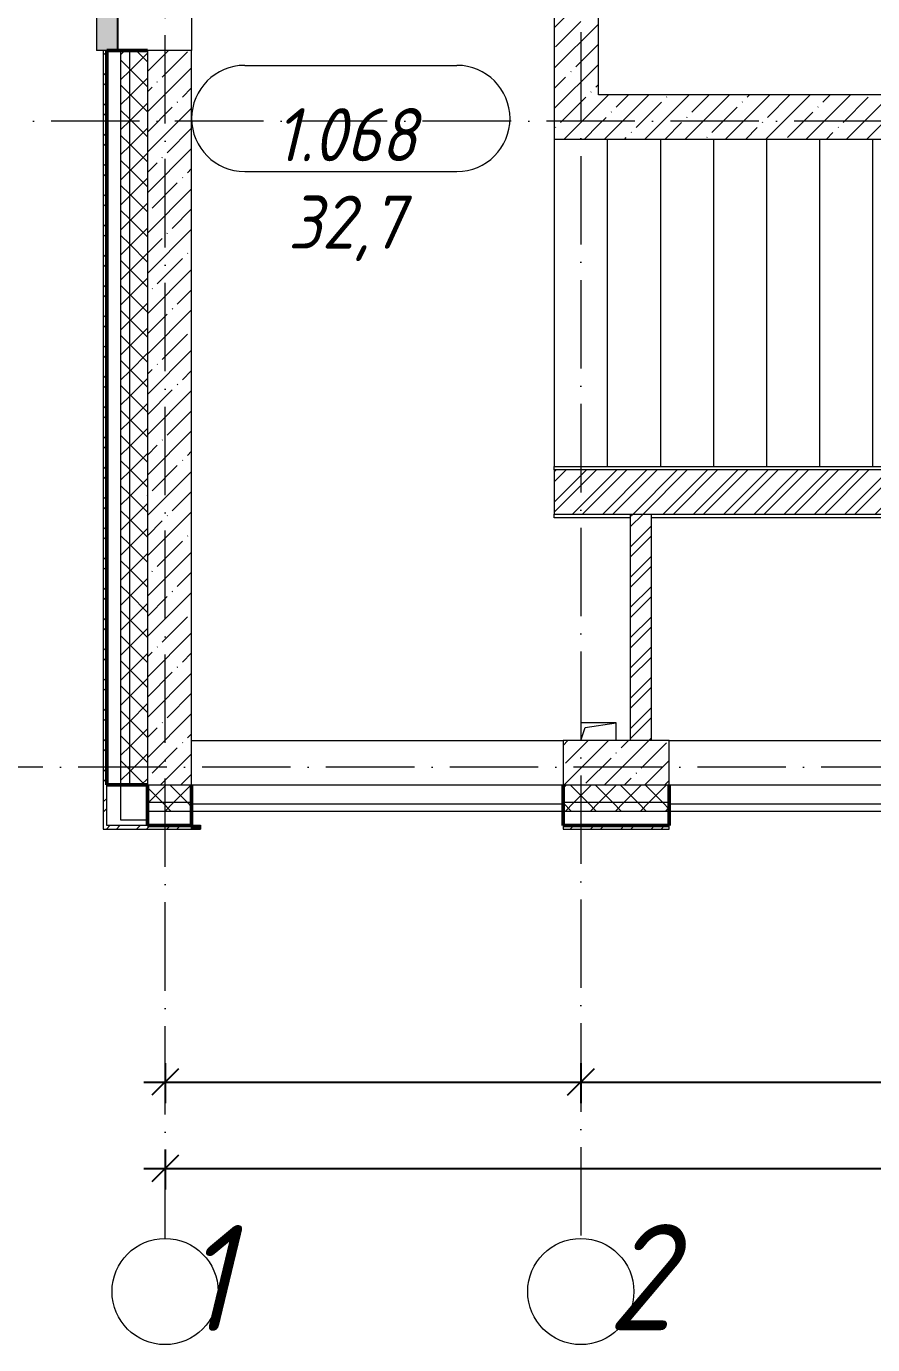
# Model space of a CAD drawing. Header units: millimetres. Extents: x -401725 to 250493, y 305116 to 802890.
# Drawn here: x -179649 to -174865, y 453933 to 461384 of the extents above; entities that cross this region are included whole.
import ezdxf

# ---------------------------------------------------------------- set-up
doc = ezdxf.new("R2010")
doc.units = ezdxf.units.MM
doc.linetypes.add('50_200_ШТРИХ_1Т_ш5_п1_п1_', pattern=[700, 500, -100, 0, -100])
for name, color, linetype, lineweight in [('A-____-____-DIMS', 7, 'Continuous', 9), ('A-FLOR-____-OTLN', 7, 'Continuous', 9), ('A-GENM-____-OTLN', 7, 'Continuous', 9), ('A-GLAZ-____-OTLN', 7, 'Continuous', 9), ('A-WALL-____-MCUT-1', 7, 'Continuous', 9), ('A-WALL-____-MCUT-2', 7, 'Continuous', 50), ('A-WALL-____-MCUT-3', 7, 'Continuous', 9), ('A-WALL-____-OTLN', 7, 'Continuous', 9), ('A-WALL-____-PATT-1', 7, 'Continuous', 9), ('A-WALL-FNSH-MCUT-1', 7, 'Continuous', 9), ('S-GRID-____-IDEN', 7, 'Continuous', 9), ('S-GRID-____-OTLN-1', 7, '50_200_ШТРИХ_1Т_ш5_п1_п1_', 9), ('S-STRS-____-OTLN-1', 7, 'Continuous', 9)]:
    doc.layers.add(name, color=color, linetype=linetype, lineweight=lineweight)
doc.layers.add('A-AREA-IDEN-1', color=7, linetype='Continuous', lineweight=9, true_color=0x000000)
doc.layers.add('A-GLAZ-____-OTLN-1', color=7, linetype='Continuous', lineweight=9, true_color=0xc0c0c0)
doc.styles.add('ISOCPEUR_I', font='isocpeui.ttf', dxfattribs={"width": 0.9, "height": 2.5})
doc.dimstyles.new('ISO-2_5_0_9К_БОЛЬШОЙ_ОСИ', dxfattribs={"dimscale": 304.8, "dimtxt": 248.995294, "dimasz": 0.492126, "dimexe": 0.393701, "dimexo": 0, "dimgap": 0, "dimtad": 1, "dimdec": 0, "dimzin": 0, "dimdsep": 46, "dimtxsty": 'ISOCPEUR_I', "dimblk1": 'OBLIQUE', "dimblk2": 'OBLIQUE', "dimsah": 1, "dimcen": 0.09, "dimdle": 0.393701, "dimazin": 0, "dimtfac": 1, "dimtdec": 4, "dimtix": 1, "dimtmove": 0, "dimatfit": 3, "dimfxl": 1, "dimtvp": 1, "dimtolj": 1, "dimtzin": 0, "dimarcsym": 2})
pattern_1 = [(45, (-176515.07, 459015.94), (-85.5366, 85.5366), []), (45, (-176458.04, 459015.94), (-85.5366, 85.5366), [])]
pattern_2 = [(45, (-176515.07, 459015.94), (-114.0493, 114.0493), []), (45, (-176401.02, 459015.94), (-114.0493, 114.0493), [201.612, -40.322, 3.353, -36.97])]
pattern_3 = [(45, (-176515.07, 459015.94), (-70.71068, 70.71068), []), (135, (-176515.07, 459015.94), (-70.71068, -70.71068), [])]

# ---------------------------------------------------------------- blocks, each defined once
blk = doc.blocks.new('AR_Отверстие прямоугольное _в плите_ - AR_Отверстие прямоугольное _в плите_-V189-АР1_План отверстий 1 этажа в осях 1-64_А-ГГ')
at = {"layer": 'A-GENM-____-OTLN'}
for p, q in [((100, 50), (-100, 50)), ((-100, 50), (-100, -50)), ((-100, -50), (-75, 25)), ((-75, 25), (100, 50)), ((100, -50), (100, 50))]:
    blk.add_line(p, q, dxfattribs=at)
blk = doc.blocks.new('Отлив_СКБ - Отлив витража_120_НВФ-31885689-АР1_План отверстий 1 этажа в осях 1-64_А-ГГ')
at = {"layer": 'A-GLAZ-____-OTLN-1'}
for points in [[(1800, 2), (1800, 120), (0, 120), (0, 2), (1264.5, 2)], [(1264.5, 0), (1800, 0), (1800, 2), (0, 2), (0, 0)]]:
    blk.add_hatch(color=256, dxfattribs=at).paths.add_polyline_path(points, flags=0)
at = {"layer": 'A-GLAZ-____-OTLN'}
for p, q in [((0, 83), (0, 120)), ((1800, 120), (0, 120)), ((1800, 120), (1800, 83)), ((0, 2), (1800, 2)), ((1800, 0), (0, 0))]:
    blk.add_line(p, q, dxfattribs=at)
blk = doc.blocks.new('Отлив_СКБ1 - Отлив в уровне цоколя _RAL 1019_-32318245-АР1_План отверстий 1 этажа в осях 1-64_А-ГГ')
at = {"layer": 'A-GLAZ-____-OTLN-1'}
h = blk.add_hatch(color=256, dxfattribs=at)
h.paths.add_polyline_path([(0, -2), (228, -2), (228, 0), (0, 0)], flags=0)
h.paths.add_polyline_path([(478, -2), (528.2, -2), (528.2, 0), (478, 0)], flags=0)
for points in [[(528.2, -15), (528.2, -2), (478, -2), (478, -15)], [(478, -22), (528.2, -22), (528.2, -15), (478, -15)]]:
    blk.add_hatch(color=256, dxfattribs=at).paths.add_polyline_path(points, flags=0)
at = {"layer": 'A-GLAZ-____-OTLN'}
for p, q in [((0, 0), (228, 0)), ((0, 0), (0, -2)), ((478, 0), (528.2, 0)), ((528.2, 0), (528.2, -2)), ((528.2, -2), (478, -2)), ((528.2, -15), (478, -15)), ((528.2, -15), (478, -15)), ((478, -22), (528.2, -22)), ((528.2, -2), (528.2, -15)), ((528.2, -15), (528.2, -22))]:
    blk.add_line(p, q, dxfattribs=at)
blk = doc.blocks.new('Ось сетки - Круг_Ø6_00__ISO-2_5_0_9K_-25732049-АР1_План отверстий 1 этажа в осях 1-64_А-ГГ')
at = {"layer": 'S-GRID-____-IDEN'}
blk.add_circle((0, 0), 3, dxfattribs=at)
blk = doc.blocks.new('_Oblique')
at = {"color": 0, "linetype": 'ByBlock', "lineweight": -2}
blk.add_line((-0.5, -0.5), (0.5, 0.5), dxfattribs=at)
blk = doc.blocks.new('*D13320')
at = {"layer": 'A-____-____-DIMS', "color": 0, "lineweight": -2, "transparency": 16777216}
for p, q in [((-178865.1, 455523.5), (-178865.1, 455297.4)), ((-176515.1, 455523.5), (-176515.1, 455297.4)), ((-178985.1, 455417.4), (-176395.1, 455417.4))]:
    blk.add_line(p, q, dxfattribs=at)
at = {"layer": 'Defpoints', "color": 0, "transparency": 16777216}
for p in [(-178865.1, 455523.5), (-176515.1, 455523.5), (-176515.1, 455417.4)]:
    blk.add_point(p, dxfattribs=at)
at = {"layer": 'A-____-____-DIMS', "color": 0, "lineweight": -2, "transparency": 16777216, "xscale": 150, "yscale": 150, "zscale": 150, "rotation": 180}
blk.add_blockref('_Oblique', (-178865.1, 455417.4), dxfattribs=at)
at = {"layer": 'A-____-____-DIMS', "color": 0, "lineweight": -2, "transparency": 16777216, "xscale": 150, "yscale": 150, "zscale": 150}
blk.add_blockref('_Oblique', (-176515.1, 455417.4), dxfattribs=at)
at = {"layer": 'A-____-____-DIMS', "color": 0, "transparency": 16777216, "insert": (-177690.1, 455418.7), "char_height": 2.5, "width": 758.478, "attachment_point": 5, "style": 'ISOCPEUR_I'}
blk.add_mtext('\\A1;2350', dxfattribs=at)
blk = doc.blocks.new('*D13321')
at = {"layer": 'A-____-____-DIMS', "color": 0, "lineweight": -2, "transparency": 16777216}
for p, q in [((-176515.1, 455523.5), (-176515.1, 455297.4)), ((-174565.1, 455523.5), (-174565.1, 455297.4)), ((-176635.1, 455417.4), (-174445.1, 455417.4))]:
    blk.add_line(p, q, dxfattribs=at)
at = {"layer": 'Defpoints', "color": 0, "transparency": 16777216}
for p in [(-176515.1, 455523.5), (-174565.1, 455523.5), (-174565.1, 455417.4)]:
    blk.add_point(p, dxfattribs=at)
at = {"layer": 'A-____-____-DIMS', "color": 0, "lineweight": -2, "transparency": 16777216, "xscale": 150, "yscale": 150, "zscale": 150, "rotation": 180}
blk.add_blockref('_Oblique', (-176515.1, 455417.4), dxfattribs=at)
at = {"layer": 'A-____-____-DIMS', "color": 0, "lineweight": -2, "transparency": 16777216, "xscale": 150, "yscale": 150, "zscale": 150}
blk.add_blockref('_Oblique', (-174565.1, 455417.4), dxfattribs=at)
at = {"layer": 'A-____-____-DIMS', "color": 0, "transparency": 16777216, "insert": (-175540.1, 455418.7), "char_height": 2.5, "width": 701.018, "attachment_point": 5, "style": 'ISOCPEUR_I'}
blk.add_mtext('\\A1;1950', dxfattribs=at)
blk = doc.blocks.new('*D13351')
at = {"layer": 'A-____-____-DIMS', "color": 0, "lineweight": -2, "transparency": 16777216}
for p, q in [((-178865.1, 455035.3), (-178865.1, 454809.2)), ((-75365.1, 455035.3), (-75365.1, 454809.2)), ((-178985.1, 454929.2), (-75245.1, 454929.2))]:
    blk.add_line(p, q, dxfattribs=at)
at = {"layer": 'Defpoints', "color": 0, "transparency": 16777216}
for p in [(-178865.1, 455035.3), (-75365.1, 455035.3), (-75365.1, 454929.2)]:
    blk.add_point(p, dxfattribs=at)
at = {"layer": 'A-____-____-DIMS', "color": 0, "lineweight": -2, "transparency": 16777216, "xscale": 150, "yscale": 150, "zscale": 150, "rotation": 180}
blk.add_blockref('_Oblique', (-178865.1, 454929.2), dxfattribs=at)
at = {"layer": 'A-____-____-DIMS', "color": 0, "lineweight": -2, "transparency": 16777216, "xscale": 150, "yscale": 150, "zscale": 150}
blk.add_blockref('_Oblique', (-75365.1, 454929.2), dxfattribs=at)
at = {"layer": 'A-____-____-DIMS', "color": 0, "transparency": 16777216, "insert": (-127115.1, 454930.5), "char_height": 2.5, "width": 1080.257, "attachment_point": 5, "style": 'ISOCPEUR_I'}
blk.add_mtext('\\A1;103500', dxfattribs=at)
blk = doc.blocks.new('AAR_СКБ_Марка_помещения_1_5 ммп - Номер _ Площадь-27962135-АИ_План этажа_Стены_1')
at = {"layer": 'A-AREA-IDEN-1'}
for p, q in [((-2.987, 3), (3.013, 3)), ((-2.987, 0), (3.013, 0))]:
    blk.add_line(p, q, dxfattribs=at)
for centre, start, end in [((-2.987, 1.5), 90, 270), ((3.013, 1.5), 270, 90)]:
    blk.add_arc(centre, 1.5, start, end, dxfattribs=at)

msp = doc.modelspace()

# ---------------------------------------------------------------- hatches: boundary and pattern name
at = {"layer": 'A-WALL-____-PATT-1'}
h = msp.add_hatch(dxfattribs=at)
h.set_pattern_fill('FP_3', color=256, style=0, pattern_type=2)
h.set_pattern_definition(pattern_1)
h.paths.add_polyline_path([(-179195.0675, 456846.983), (-179195.0675, 461246.983), (-179215.0675, 461246.983), (-179215.0675, 456846.983)], flags=0)
h.paths.add_polyline_path([(-179215.0675, 463046.983), (-179195.0675, 463046.983), (-179195.0675, 465796.983), (-179215.0675, 465796.983), (-179215.0675, 463190.4029)], flags=0)
h.paths.add_polyline_path([(-179195.0675, 467596.983), (-179195.0675, 468511.983), (-179215.0675, 468511.983), (-179215.0675, 467596.983)], flags=0)
h = msp.add_hatch(dxfattribs=at)
h.set_pattern_fill('FP_1', color=256, style=0, pattern_type=2)
h.set_pattern_definition(pattern_3)
h.paths.add_polyline_path([(-179065.0675, 457096.983), (-179065.0675, 461246.983), (-179115.0675, 461246.983), (-179115.0675, 457096.983)], flags=0)
h.paths.add_polyline_path([(-179065.0675, 463046.983), (-179065.0675, 465796.983), (-179115.0675, 465796.983), (-179115.0675, 463046.983)], flags=0)
h.paths.add_polyline_path([(-179065.0675, 467596.983), (-179065.0675, 468531.983), (-179115.0675, 468531.983), (-179115.0675, 467596.983)], flags=0)
h = msp.add_hatch(dxfattribs=at)
h.set_pattern_fill('FP_1', color=256, style=0, pattern_type=2)
h.set_pattern_definition(pattern_3)
h.paths.add_polyline_path([(-179065.0675, 457096.983), (-178965.0675, 457096.983), (-178965.0675, 461246.983), (-179065.0675, 461246.983), (-179065.0675, 459750.427)], flags=0)
h.paths.add_polyline_path([(-178965.0675, 463046.983), (-178965.0675, 465721.983), (-178971.0675, 465721.983), (-178971.0675, 465796.983), (-179065.0675, 465796.983), (-179065.0675, 463046.983)], flags=0)
h.paths.add_polyline_path([(-178971.0675, 467596.983), (-178971.0675, 467671.983), (-178965.0675, 467671.983), (-178965.0675, 468531.983), (-179065.0675, 468531.983), (-179065.0675, 467596.983)], flags=0)
h = msp.add_hatch(dxfattribs=at)
h.set_pattern_fill('FP_27', color=256, style=0, pattern_type=2)
h.set_pattern_definition(pattern_2)
h.paths.add_polyline_path([(-178965.0675, 457096.983), (-178715.0675, 457096.983), (-178715.0675, 461246.983), (-178965.0675, 461246.983), (-178965.0675, 459750.427)], flags=0)
h.paths.add_polyline_path([(-178715.0675, 463046.983), (-178715.0675, 464846.983), (-178965.0675, 464846.983), (-178965.0675, 463046.983)], flags=0)
h = msp.add_hatch(dxfattribs=at)
h.set_pattern_fill('FP_27', color=256, style=0, pattern_type=2)
h.set_pattern_definition(pattern_2)
h.paths.add_polyline_path([(-176530.0175, 460746.983), (-176415.0675, 460746.983), (-176415.0675, 464846.983), (-176665.0675, 464846.983), (-176665.0675, 460746.983)], flags=0)
h = msp.add_hatch(dxfattribs=at)
h.set_pattern_fill('FP_27', color=256, style=0, pattern_type=2)
h.set_pattern_definition(pattern_2)
h.paths.add_polyline_path([(-171215.0675, 460746.983), (-171215.0675, 460996.983), (-176415.0675, 460996.983), (-176415.0675, 460746.983), (-172995.089, 460746.983)], flags=0)
h = msp.add_hatch(dxfattribs=at)
h.set_pattern_fill('FP_3', color=256, style=0, pattern_type=2)
h.set_pattern_definition(pattern_1)
h.paths.add_polyline_path([(-173202.0024, 458626.983), (-173202.0024, 458876.983), (-176665.0675, 458876.983), (-176665.0675, 458626.983), (-174762.5533, 458626.983)], flags=0)
h = msp.add_hatch(dxfattribs=at)
h.set_pattern_fill('FP_3', color=256, style=0, pattern_type=2)
h.set_pattern_definition(pattern_1)
h.paths.add_polyline_path([(-176115.0675, 457346.983), (-176115.0675, 458626.983), (-176235.0675, 458626.983), (-176235.0675, 457346.983)], flags=0)
h = msp.add_hatch(dxfattribs=at)
h.set_pattern_fill('FP_27', color=256, style=0, pattern_type=2)
h.set_pattern_definition(pattern_2)
h.paths.add_polyline_path([(-171227.6247, 457096.983), (-171215.0675, 457096.983), (-171215.0675, 457346.983), (-174615.0675, 457346.983), (-174615.0675, 457096.983), (-172995.089, 457096.983)], flags=0)
h.paths.add_polyline_path([(-176615.0675, 457096.983), (-176015.0675, 457096.983), (-176015.0675, 457346.983), (-176615.0675, 457346.983)], flags=0)
h = msp.add_hatch(dxfattribs=at)
h.set_pattern_fill('FP_1', color=256, style=0, pattern_type=2)
h.set_pattern_definition(pattern_3)
h.paths.add_polyline_path([(-75784.5532, 456996.983), (-75265.0675, 456996.983), (-75265.0675, 457096.983), (-84290.0675, 457096.983), (-84290.0675, 457090.983), (-84365.0675, 457090.983), (-84365.0675, 456996.983), (-77552.0174, 456996.983)], flags=0)
h.paths.add_polyline_path([(-86389.3389, 456996.983), (-86165.0675, 456996.983), (-86165.0675, 457090.983), (-86240.0675, 457090.983), (-86240.0675, 457096.983), (-91015.0675, 457096.983), (-91015.0675, 456996.983), (-87273.071, 456996.983)], flags=0)
h.paths.add_polyline_path([(-92415.0675, 456996.983), (-92415.0675, 457096.983), (-93015.0675, 457096.983), (-93015.0675, 456996.983)], flags=0)
h.paths.add_polyline_path([(-95115.0675, 456996.983), (-95115.0675, 457096.983), (-96240.0675, 457096.983), (-96240.0675, 457090.983), (-96315.0675, 457090.983), (-96315.0675, 456996.983), (-95226.6603, 456996.983)], flags=0)
h.paths.add_polyline_path([(-98115.0675, 456996.983), (-98115.0675, 457090.983), (-98190.0675, 457090.983), (-98190.0675, 457096.983), (-99240.0675, 457096.983), (-99240.0675, 457090.983), (-99315.0675, 457090.983), (-99315.0675, 456996.983), (-98761.5889, 456996.983)], flags=0)
h.paths.add_polyline_path([(-102240.0675, 456996.983), (-101115.0675, 456996.983), (-101115.0675, 457096.983), (-102240.0675, 457096.983), (-102240.0675, 457090.983), (-102315.0675, 457090.983), (-102315.0675, 456996.983), (-102296.5175, 456996.983)], flags=0)
h.paths.add_polyline_path([(-104115.0675, 456996.983), (-104115.0675, 457096.983), (-105440.0675, 457096.983), (-105440.0675, 457090.983), (-105515.0675, 457090.983), (-105515.0675, 456996.983), (-104947.7139, 456996.983)], flags=0)
h.paths.add_polyline_path([(-107598.9103, 456996.983), (-107315.0675, 456996.983), (-107315.0675, 457090.983), (-107390.0675, 457090.983), (-107390.0675, 457096.983), (-108440.0675, 457096.983), (-108440.0675, 457090.983), (-108515.0675, 457090.983), (-108515.0675, 456996.983), (-107665.0675, 456996.983)], flags=0)
h.paths.add_polyline_path([(-113785.0353, 456996.983), (-113315.0675, 456996.983), (-113315.0675, 457090.983), (-113390.0675, 457090.983), (-113390.0675, 457096.983), (-114440.0675, 457096.983), (-114440.0675, 457090.983), (-114515.0675, 457090.983), (-114515.0675, 456996.983), (-114165.0675, 456996.983)], flags=0)
h.paths.add_polyline_path([(-116315.0675, 456996.983), (-116315.0675, 457090.983), (-116390.0675, 457090.983), (-116390.0675, 457096.983), (-117440.0675, 457096.983), (-117440.0675, 457090.983), (-117515.0675, 457090.983), (-117515.0675, 456996.983), (-116436.2318, 456996.983)], flags=0)
h.paths.add_polyline_path([(-119971.1603, 456996.983), (-119315.0675, 456996.983), (-119315.0675, 457090.983), (-119390.0675, 457090.983), (-119390.0675, 457096.983), (-120440.0675, 457096.983), (-120440.0675, 457090.983), (-120515.0675, 457090.983), (-120515.0675, 456996.983), (-120440.0675, 456996.983)], flags=0)
h.paths.add_polyline_path([(-122622.3568, 456996.983), (-122315.0675, 456996.983), (-122315.0675, 457090.983), (-122390.0675, 457090.983), (-122390.0675, 457096.983), (-123440.0675, 457096.983), (-123440.0675, 457090.983), (-123515.0675, 457090.983), (-123515.0675, 456996.983), (-122665.0675, 456996.983)], flags=0)
h.paths.add_polyline_path([(-126165.0675, 456996.983), (-125315.0675, 456996.983), (-125315.0675, 457090.983), (-125390.0675, 457090.983), (-125390.0675, 457096.983), (-126440.0675, 457096.983), (-126440.0675, 457090.983), (-126515.0675, 457090.983), (-126515.0675, 456996.983), (-126440.0675, 456996.983)], flags=0)
h.paths.add_polyline_path([(-128321.0675, 456996.983), (-128315.0675, 456996.983), (-128315.0675, 457090.983), (-128390.0675, 457090.983), (-128390.0675, 457096.983), (-129440.0675, 457096.983), (-129440.0675, 457090.983), (-129515.0675, 457090.983), (-129515.0675, 456996.983), (-128390.0675, 456996.983)], flags=0)
h.paths.add_polyline_path([(-131459.6782, 456996.983), (-131315.0675, 456996.983), (-131315.0675, 457090.983), (-131390.0675, 457090.983), (-131390.0675, 457096.983), (-132440.0675, 457096.983), (-132440.0675, 457090.983), (-132515.0675, 457090.983), (-132515.0675, 456996.983), (-131665.0675, 456996.983)], flags=0)
h.paths.add_polyline_path([(-134390.0675, 456996.983), (-134315.0675, 456996.983), (-134315.0675, 457090.983), (-134390.0675, 457090.983), (-134390.0675, 457096.983), (-135440.0675, 457096.983), (-135440.0675, 457090.983), (-135515.0675, 457090.983), (-135515.0675, 456996.983), (-134665.0675, 456996.983)], flags=0)
h.paths.add_polyline_path([(-137645.8032, 456996.983), (-137315.0675, 456996.983), (-137315.0675, 457090.983), (-137390.0675, 457090.983), (-137390.0675, 457096.983), (-138180.0675, 457096.983), (-138180.0675, 456996.983), (-137665.0675, 456996.983)], flags=0)
h.paths.add_polyline_path([(-138200.0675, 456996.983), (-138200.0675, 457096.983), (-138719.0675, 457096.983), (-138719.0675, 456996.983), (-138529.5354, 456996.983)], flags=0)
h.paths.add_polyline_path([(-150018.0532, 456996.983), (-149515.0675, 456996.983), (-149515.0675, 457090.983), (-149590.0675, 457090.983), (-149590.0675, 457096.983), (-150719.0675, 457096.983), (-150719.0675, 456996.983)], flags=0)
h.paths.add_polyline_path([(-152590.0675, 456996.983), (-152515.0675, 456996.983), (-152515.0675, 457090.983), (-152590.0675, 457090.983), (-152590.0675, 457096.983), (-153640.0675, 457096.983), (-153640.0675, 457090.983), (-153715.0675, 457090.983), (-153715.0675, 457096.983), (-153719.0675, 457096.983), (-153719.0675, 456996.983), (-153552.9818, 456996.983)], flags=0)
h.paths.add_polyline_path([(-155515.0675, 456996.983), (-155515.0675, 457090.983), (-155590.0675, 457090.983), (-155590.0675, 457096.983), (-156719.0675, 457096.983), (-156719.0675, 456996.983), (-156204.1782, 456996.983)], flags=0)
h.paths.add_polyline_path([(-158515.0675, 456996.983), (-158515.0675, 457090.983), (-158590.0675, 457090.983), (-158590.0675, 457096.983), (-159719.0675, 457096.983), (-159719.0675, 456996.983), (-158855.3747, 456996.983)], flags=0)
h.paths.add_polyline_path([(-162115.0675, 456996.983), (-161515.0675, 456996.983), (-161515.0675, 457090.983), (-161590.0675, 457090.983), (-161590.0675, 457096.983), (-162640.0675, 457096.983), (-162640.0675, 457090.983), (-162715.0675, 457090.983), (-162715.0675, 457096.983), (-162719.0675, 457096.983), (-162719.0675, 456996.983), (-162390.3032, 456996.983)], flags=0)
h.paths.add_polyline_path([(-163721.0675, 456996.983), (-163715.0675, 456996.983), (-163715.0675, 457090.983), (-163790.0675, 457090.983), (-163790.0675, 457096.983), (-169040.0675, 457096.983), (-169040.0675, 457090.983), (-169115.0675, 457090.983), (-169115.0675, 456996.983), (-163790.0675, 456996.983)], flags=0)
h.paths.add_polyline_path([(-171227.6247, 456996.983), (-170111.0675, 456996.983), (-170111.0675, 457096.983), (-170115.0675, 457096.8941), (-170115.0675, 457090.983), (-170190.0675, 457090.983), (-170190.0675, 457096.983), (-174615.0675, 457096.983), (-174615.0675, 456996.983), (-172995.089, 456996.983)], flags=0)
h.paths.add_polyline_path([(-176015.0675, 456996.983), (-176015.0675, 457096.983), (-176615.0675, 457096.983), (-176615.0675, 456996.983), (-176530.0175, 456996.983)], flags=0)
h.paths.add_polyline_path([(-178965.0675, 456996.983), (-178715.0675, 456996.983), (-178715.0675, 457096.983), (-178965.0675, 457096.983)], flags=0)
h = msp.add_hatch(dxfattribs=at)
h.set_pattern_fill('FP_1', color=256, style=0, pattern_type=2)
h.set_pattern_definition(pattern_3)
h.paths.add_polyline_path([(-75784.5532, 456946.983), (-75165.0675, 456946.983), (-75165.0675, 456996.983), (-84365.0675, 456996.983), (-84365.0675, 456946.983), (-77552.0174, 456946.983)], flags=0)
h.paths.add_polyline_path([(-87273.071, 456946.983), (-86165.0675, 456946.983), (-86165.0675, 456996.983), (-91015.0675, 456996.983), (-91015.0675, 456946.983), (-88156.8032, 456946.983)], flags=0)
h.paths.add_polyline_path([(-93015.0675, 456946.983), (-92415.0675, 456946.983), (-92415.0675, 456996.983), (-93015.0675, 456996.983)], flags=0)
h.paths.add_polyline_path([(-96315.0675, 456946.983), (-95115.0675, 456946.983), (-95115.0675, 456996.983), (-96315.0675, 456996.983)], flags=0)
h.paths.add_polyline_path([(-98761.5889, 456946.983), (-98115.0675, 456946.983), (-98115.0675, 456996.983), (-99315.0675, 456996.983), (-99315.0675, 456946.983)], flags=0)
h.paths.add_polyline_path([(-102296.5175, 456946.983), (-101115.0675, 456946.983), (-101115.0675, 456996.983), (-102315.0675, 456996.983), (-102315.0675, 456946.983)], flags=0)
h.paths.add_polyline_path([(-104115.0675, 456946.983), (-104115.0675, 456996.983), (-105515.0675, 456996.983), (-105515.0675, 456946.983), (-104947.7139, 456946.983)], flags=0)
h.paths.add_polyline_path([(-107315.0675, 456946.983), (-107315.0675, 456996.983), (-108515.0675, 456996.983), (-108515.0675, 456946.983), (-107598.9103, 456946.983)], flags=0)
h.paths.add_polyline_path([(-114515.0675, 456946.983), (-113315.0675, 456946.983), (-113315.0675, 456996.983), (-114515.0675, 456996.983)], flags=0)
h.paths.add_polyline_path([(-116315.0675, 456946.983), (-116315.0675, 456996.983), (-117515.0675, 456996.983), (-117515.0675, 456946.983), (-116436.2318, 456946.983)], flags=0)
h.paths.add_polyline_path([(-119971.1603, 456946.983), (-119315.0675, 456946.983), (-119315.0675, 456996.983), (-120515.0675, 456996.983), (-120515.0675, 456946.983)], flags=0)
h.paths.add_polyline_path([(-122315.0675, 456946.983), (-122315.0675, 456996.983), (-123515.0675, 456996.983), (-123515.0675, 456946.983), (-122622.3568, 456946.983)], flags=0)
h.paths.add_polyline_path([(-125315.0675, 456946.983), (-125315.0675, 456996.983), (-126515.0675, 456996.983), (-126515.0675, 456946.983), (-126157.2854, 456946.983)], flags=0)
h.paths.add_polyline_path([(-128315.0675, 456946.983), (-128315.0675, 456996.983), (-129515.0675, 456996.983), (-129515.0675, 456946.983), (-128808.4818, 456946.983)], flags=0)
h.paths.add_polyline_path([(-132515.0675, 456946.983), (-131315.0675, 456946.983), (-131315.0675, 456996.983), (-132515.0675, 456996.983)], flags=0)
h.paths.add_polyline_path([(-135515.0675, 456946.983), (-134315.0675, 456946.983), (-134315.0675, 456996.983), (-135515.0675, 456996.983)], flags=0)
h.paths.add_polyline_path([(-138180.0675, 456946.983), (-137315.0675, 456946.983), (-137315.0675, 456996.983), (-138180.0675, 456996.983)], flags=0)
h.paths.add_polyline_path([(-138719.0675, 456946.983), (-138200.0675, 456946.983), (-138200.0675, 456996.983), (-138719.0675, 456996.983)], flags=0)
h.paths.add_polyline_path([(-150018.0532, 456946.983), (-149515.0675, 456946.983), (-149515.0675, 456996.983), (-150719.0675, 456996.983), (-150719.0675, 456946.983)], flags=0)
h.paths.add_polyline_path([(-153719.0675, 456946.983), (-152515.0675, 456946.983), (-152515.0675, 456996.983), (-153719.0675, 456996.983)], flags=0)
h.paths.add_polyline_path([(-156719.0675, 456946.983), (-155515.0675, 456946.983), (-155515.0675, 456996.983), (-156719.0675, 456996.983)], flags=0)
h.paths.add_polyline_path([(-158515.0675, 456946.983), (-158515.0675, 456996.983), (-159719.0675, 456996.983), (-159719.0675, 456946.983), (-158855.3747, 456946.983)], flags=0)
h.paths.add_polyline_path([(-161515.0675, 456946.983), (-161515.0675, 456996.983), (-162719.0675, 456996.983), (-162719.0675, 456946.983), (-162390.3032, 456946.983)], flags=0)
h.paths.add_polyline_path([(-164157.7675, 456946.983), (-163715.0675, 456946.983), (-163715.0675, 456996.983), (-169115.0675, 456996.983), (-169115.0675, 456946.983), (-165925.2318, 456946.983)], flags=0)
h.paths.add_polyline_path([(-171227.6247, 456946.983), (-170111.0675, 456946.983), (-170111.0675, 456996.983), (-174615.0675, 456996.983), (-174615.0675, 456946.983), (-172995.089, 456946.983)], flags=0)
h.paths.add_polyline_path([(-176015.0675, 456946.983), (-176015.0675, 456996.983), (-176615.0675, 456996.983), (-176615.0675, 456946.983), (-176530.0175, 456946.983)], flags=0)
h.paths.add_polyline_path([(-178965.0675, 456946.983), (-178715.0675, 456946.983), (-178715.0675, 456996.983), (-178965.0675, 456996.983)], flags=0)
h = msp.add_hatch(dxfattribs=at)
h.set_pattern_fill('FP_3', color=256, style=0, pattern_type=2)
h.set_pattern_definition(pattern_1)
h.paths.add_polyline_path([(-138529.5354, 456846.983), (-138200.0675, 456846.983), (-138200.0675, 456866.983), (-138715.0675, 456866.983), (-138715.0675, 456846.983)], flags=0)
h.paths.add_polyline_path([(-150018.0532, 456846.983), (-149515.0675, 456846.983), (-149515.0675, 456866.983), (-150714.0675, 456866.983), (-150714.0675, 456846.983)], flags=0)
h.paths.add_polyline_path([(-152514.0675, 456846.983), (-152514.0675, 456866.983), (-153715.0675, 456866.983), (-153715.0675, 456846.983), (-153552.9818, 456846.983)], flags=0)
h.paths.add_polyline_path([(-155515.0675, 456846.983), (-155515.0675, 456866.983), (-156715.0675, 456866.983), (-156715.0675, 456846.983), (-156204.1782, 456846.983)], flags=0)
h.paths.add_polyline_path([(-159715.0675, 456846.983), (-158515.0675, 456846.983), (-158515.0675, 456866.983), (-159715.0675, 456866.983)], flags=0)
h.paths.add_polyline_path([(-161515.0675, 456846.983), (-161515.0675, 456866.983), (-162715.0675, 456866.983), (-162715.0675, 456846.983), (-162390.3032, 456846.983)], flags=0)
h.paths.add_polyline_path([(-163715.0675, 456846.983), (-163715.0675, 456866.983), (-169115.0675, 456866.983), (-169115.0675, 456846.983), (-164157.7675, 456846.983)], flags=0)
h.paths.add_polyline_path([(-170115.0675, 456846.983), (-170115.0675, 456866.983), (-174615.0675, 456866.983), (-174615.0675, 456846.983), (-170343.8925, 456846.983)], flags=0)
h.paths.add_polyline_path([(-176015.0675, 456846.983), (-176015.0675, 456866.983), (-176615.0675, 456866.983), (-176615.0675, 456846.983), (-176530.0175, 456846.983)], flags=0)
h.paths.add_polyline_path([(-178715.0675, 456846.983), (-178715.0675, 456866.983), (-179195.0675, 456866.983), (-179195.0675, 456846.983)], flags=0)

# ---------------------------------------------------------------- linework, layer by layer
at = {"layer": 'A-FLOR-____-OTLN'}
for p, q in [((-176665.0675, 458876.983), (-176665.0675, 458896.983)), ((-176665.0675, 458606.983), (-176665.0675, 458626.983)), ((-176235.0675, 458606.983), (-176665.0675, 458606.983)), ((-174295.0675, 458606.983), (-176115.0675, 458606.983))]:
    msp.add_line(p, q, dxfattribs=at)
at = {"layer": 'A-WALL-____-MCUT-1'}
for p, q in [((-176665.0675, 464846.983), (-176665.0675, 460746.983)), ((-176415.0675, 460996.983), (-176415.0675, 463696.983)), ((-178715.0675, 461246.983), (-178965.0675, 461246.983)), ((-178965.0675, 461246.983), (-178965.0675, 457096.983)), ((-178715.0675, 457096.983), (-178715.0675, 461246.983)), ((-174715.0675, 460996.983), (-176415.0675, 460996.983)), ((-176665.0675, 460746.983), (-171215.0675, 460746.983)), ((-173202.0024, 458876.983), (-176665.0675, 458876.983)), ((-176665.0675, 458876.983), (-176665.0675, 458626.983)), ((-176665.0675, 458626.983), (-173202.0024, 458626.983)), ((-176235.0675, 458626.983), (-176235.0675, 457346.983)), ((-176115.0675, 457346.983), (-176115.0675, 458626.983)), ((-176015.0675, 457346.983), (-176615.0675, 457346.983)), ((-176615.0675, 457346.983), (-176615.0675, 457096.983)), ((-176015.0675, 457096.983), (-176015.0675, 457346.983)), ((-178965.0675, 457096.983), (-178715.0675, 457096.983)), ((-176615.0675, 457096.983), (-176015.0675, 457096.983))]:
    msp.add_line(p, q, dxfattribs=at)
at = {"layer": 'A-WALL-____-MCUT-2'}
for p, q in [((-179195.0675, 457096.983), (-179195.0675, 461246.983)), ((-178965.0675, 461246.983), (-179195.0675, 461246.983)), ((-179195.0675, 457096.983), (-178965.0675, 457096.983)), ((-178965.0675, 457096.983), (-178965.0675, 457096.983)), ((-178965.0675, 457096.983), (-178965.0675, 456866.983)), ((-178715.0675, 456866.983), (-178715.0675, 457096.983)), ((-176615.0675, 457096.983), (-176615.0675, 456866.983)), ((-176015.0675, 456866.983), (-176015.0675, 457096.983)), ((-178965.0675, 456866.983), (-178715.0675, 456866.983)), ((-176615.0675, 456866.983), (-176015.0675, 456866.983))]:
    msp.add_line(p, q, dxfattribs=at)
at = {"layer": 'A-WALL-____-MCUT-3'}
for p, q in [((-179115.0675, 457096.983), (-179115.0675, 461246.983)), ((-179065.0675, 457096.983), (-179065.0675, 461246.983)), ((-178715.0675, 456996.983), (-178965.0675, 456996.983)), ((-178715.0675, 456946.983), (-178965.0675, 456946.983)), ((-176015.0675, 456996.983), (-176615.0675, 456996.983)), ((-176015.0675, 456946.983), (-176615.0675, 456946.983))]:
    msp.add_line(p, q, dxfattribs=at)
at = {"layer": 'A-WALL-____-OTLN'}
for p, q in [((-178715.0675, 463046.983), (-178715.0675, 461246.983)), ((-178715.0675, 457346.983), (-176615.0675, 457346.983)), ((-176015.0675, 457346.983), (-174615.0675, 457346.983)), ((-179115.0675, 456896.983), (-179115.0675, 457096.983)), ((-178715.0675, 457096.983), (-176615.0675, 457096.983)), ((-178714.568, 457096.983), (-178714.568, 456946.983)), ((-176015.0675, 457096.983), (-174615.0675, 457096.983)), ((-176615.0675, 456986.983), (-178715.0675, 456986.983)), ((-176615.0675, 456946.983), (-178714.568, 456946.983)), ((-174615.0675, 456986.983), (-176015.0675, 456986.983)), ((-174615.0675, 456946.983), (-176015.0675, 456946.983)), ((-178965.0675, 456896.983), (-179115.0675, 456896.983))]:
    msp.add_line(p, q, dxfattribs=at)
at = {"layer": 'A-WALL-FNSH-MCUT-1'}
for p, q in [((-179215.0675, 461246.983), (-179215.0675, 456846.983)), ((-179195.0675, 461246.983), (-179215.0675, 461246.983)), ((-179195.0675, 456866.983), (-179195.0675, 457096.983)), ((-178715.0675, 456866.983), (-179195.0675, 456866.983)), ((-178715.0675, 456846.983), (-178715.0675, 456866.983)), ((-176615.0675, 456866.983), (-176615.0675, 456846.983)), ((-176015.0675, 456846.983), (-176015.0675, 456866.983)), ((-179215.0675, 456846.983), (-178715.0675, 456846.983)), ((-176615.0675, 456846.983), (-176015.0675, 456846.983))]:
    msp.add_line(p, q, dxfattribs=at)
at = {"layer": 'S-GRID-____-OTLN-1'}
for p, q in [((-178865.0675, 454533.3346), (-178865.0675, 508896.9006)), ((-176515.0675, 465550.9569), (-176515.0675, 454533.3346)), ((-72594.0078, 460846.983), (-181183.8377, 460846.983)), ((-72440.6609, 457196.983), (-181183.8377, 457196.983)), ((-72440.6609, 457196.983), (-181183.8377, 457196.983))]:
    msp.add_line(p, q, dxfattribs=at)
at = {"layer": 'S-STRS-____-OTLN-1'}
for p, q in [((-176665.0675, 460746.983), (-176665.0675, 458896.983)), ((-176665.0675, 460746.983), (-176665.0675, 458896.983)), ((-176365.0675, 460746.983), (-176365.0675, 458896.983)), ((-176365.0675, 460746.983), (-176365.0675, 458896.983)), ((-176065.0675, 460746.983), (-176065.0675, 458896.983)), ((-176065.0675, 460746.983), (-176065.0675, 458896.983)), ((-175765.0675, 460746.983), (-175765.0675, 458896.983)), ((-175765.0675, 460746.983), (-175765.0675, 458896.983)), ((-175465.0675, 460746.983), (-175465.0675, 458896.983)), ((-175465.0675, 460746.983), (-175465.0675, 458896.983)), ((-175165.0675, 460746.983), (-175165.0675, 458896.983)), ((-175165.0675, 460746.983), (-175165.0675, 458896.983)), ((-174865.0675, 460746.983), (-174865.0675, 458896.983)), ((-174865.0675, 460746.983), (-174865.0675, 458896.983)), ((-176665.0675, 458896.983), (-176365.0675, 458896.983)), ((-176365.0675, 458896.983), (-176065.0675, 458896.983)), ((-176065.0675, 458896.983), (-175765.0675, 458896.983)), ((-175765.0675, 458896.983), (-175465.0675, 458896.983)), ((-175465.0675, 458896.983), (-175165.0675, 458896.983)), ((-175165.0675, 458896.983), (-174865.0675, 458896.983)), ((-174865.0675, 458896.983), (-174565.0675, 458896.983))]:
    msp.add_line(p, q, dxfattribs=at)

# ---------------------------------------------------------------- block references
at = {"layer": 'A-AREA-IDEN-1', "xscale": 199.9999999999999, "yscale": 199.9999999999999, "zscale": 199.9999999999999}
msp.add_blockref('AAR_СКБ_Марка_помещения_1_5 ммп - Номер _ Площадь-27962135-АИ_План этажа_Стены_1', (-177817.6499, 460563.1266), dxfattribs=at)
at = {"layer": 'A-GENM-____-OTLN'}
msp.add_blockref('AR_Отверстие прямоугольное _в плите_ - AR_Отверстие прямоугольное _в плите_-V189-АР1_План отверстий 1 этажа в осях 1-64_А-ГГ', (-176415.0675, 457396.983), dxfattribs=at)
at = {"layer": 'A-GLAZ-____-OTLN', "rotation": 90}
msp.add_blockref('Отлив_СКБ - Отлив витража_120_НВФ-31885689-АР1_План отверстий 1 этажа в осях 1-64_А-ГГ', (-179132.0675, 461246.983), dxfattribs=at)
at = {"layer": 'A-GLAZ-____-OTLN'}
msp.add_blockref('Отлив_СКБ1 - Отлив в уровне цоколя _RAL 1019_-32318245-АР1_План отверстий 1 этажа в осях 1-64_А-ГГ', (-179193.0675, 456868.983), dxfattribs=at)
at = {"layer": 'S-GRID-____-IDEN', "xscale": 99.99999999999993, "yscale": 99.99999999999993, "zscale": 99.99999999999993}
msp.add_blockref('Ось сетки - Круг_Ø6_00__ISO-2_5_0_9K_-25732049-АР1_План отверстий 1 этажа в осях 1-64_А-ГГ', (-178865.0675, 454233.3346), dxfattribs=at)
at = {"layer": 'S-GRID-____-IDEN', "xscale": 99.99999999999993, "yscale": 99.99999999999993, "zscale": 99.99999999999993, "rotation": 180}
msp.add_blockref('Ось сетки - Круг_Ø6_00__ISO-2_5_0_9K_-25732049-АР1_План отверстий 1 этажа в осях 1-64_А-ГГ', (-176515.0675, 454233.3346), dxfattribs=at)

# ---------------------------------------------------------------- texts
at = {"layer": 'A-AREA-IDEN-1', "char_height": 300, "attachment_point": 8, "line_spacing_factor": 1.139951, "style": 'ISOCPEUR_I'}
for s, insert, width in [('\\pxqc,t8.46667,16.93333,25.4,33.86667,42.33333,50.8,59.26667,67.73333,76.2,84.66667,93.13333,101.6,110.06667,118.53333,127,135.46667,143.93333,152.4,160.86667,169.33333,177.8,186.26667,194.73333,203.2,211.66667,220.13333,228.6,237.06667,245.53333,254,262.46667,270.93333;{1.068}', (-177843.0789, 460621.4564), 900), ('\\pxqc,t8.46667,16.93333,25.4,33.86667,42.33333,50.8,59.26667,67.73333,76.2,84.66667,93.13333,101.6,110.06667,118.53333,127,135.46667,143.93333,152.4,160.86667,169.33333,177.8,186.26667,194.73333,203.2,211.66667,220.13333,228.6,237.06667,245.53333,254,262.46667,270.93333;{32,7}', (-177842.0789, 460057.5085), 754)]:
    msp.add_mtext(s, dxfattribs=dict(at, insert=insert, width=width))
at = {"layer": 'S-GRID-____-IDEN', "char_height": 600, "attachment_point": 1, "style": 'ISOCPEUR_I'}
for s, insert, width in [('\\fISOCPEUR|b0|i1|c204|p34|;\\W.9;1', (-178761.2307, 454609.363), 144.30375), ('\\fISOCPEUR|b0|i1|c204|p34|;\\W.9;2', (-176364.524, 454614.522), 202.02525)]:
    msp.add_mtext(s, dxfattribs=dict(at, insert=insert, width=width))

# ---------------------------------------------------------------- dimensions: what is measured, and where the dimension line sits
at = {"layer": 'A-____-____-DIMS'}
for base, p1, p2, override, picture, middle in [((-176515.0675, 455417.418), (-178865.0675, 455523.484), (-176515.0675, 455523.484), {"dimpost": '<>', "dimfxl": 2350}, '*D13320', (-177690.0675, 455418.668)), ((-174565.0675, 455417.418), (-176515.0675, 455523.484), (-174565.0675, 455523.484), {"dimpost": '<>', "dimfxl": 1950}, '*D13321', (-175540.0675, 455418.668)), ((-75365.0675, 454929.2109), (-178865.0675, 455035.2769), (-75365.0675, 455035.2769), {"dimpost": '<>', "dimfxl": 103500}, '*D13351', (-127115.0675, 454930.4609))]:
    dim = msp.add_linear_dim(base=base, p1=p1, p2=p2, dimstyle='ISO-2_5_0_9К_БОЛЬШОЙ_ОСИ', override=override, dxfattribs=at)
    dim.commit()
    dim.dimension.update_dxf_attribs({"geometry": picture, "text_midpoint": middle})

doc.saveas('drawing.dxf')
